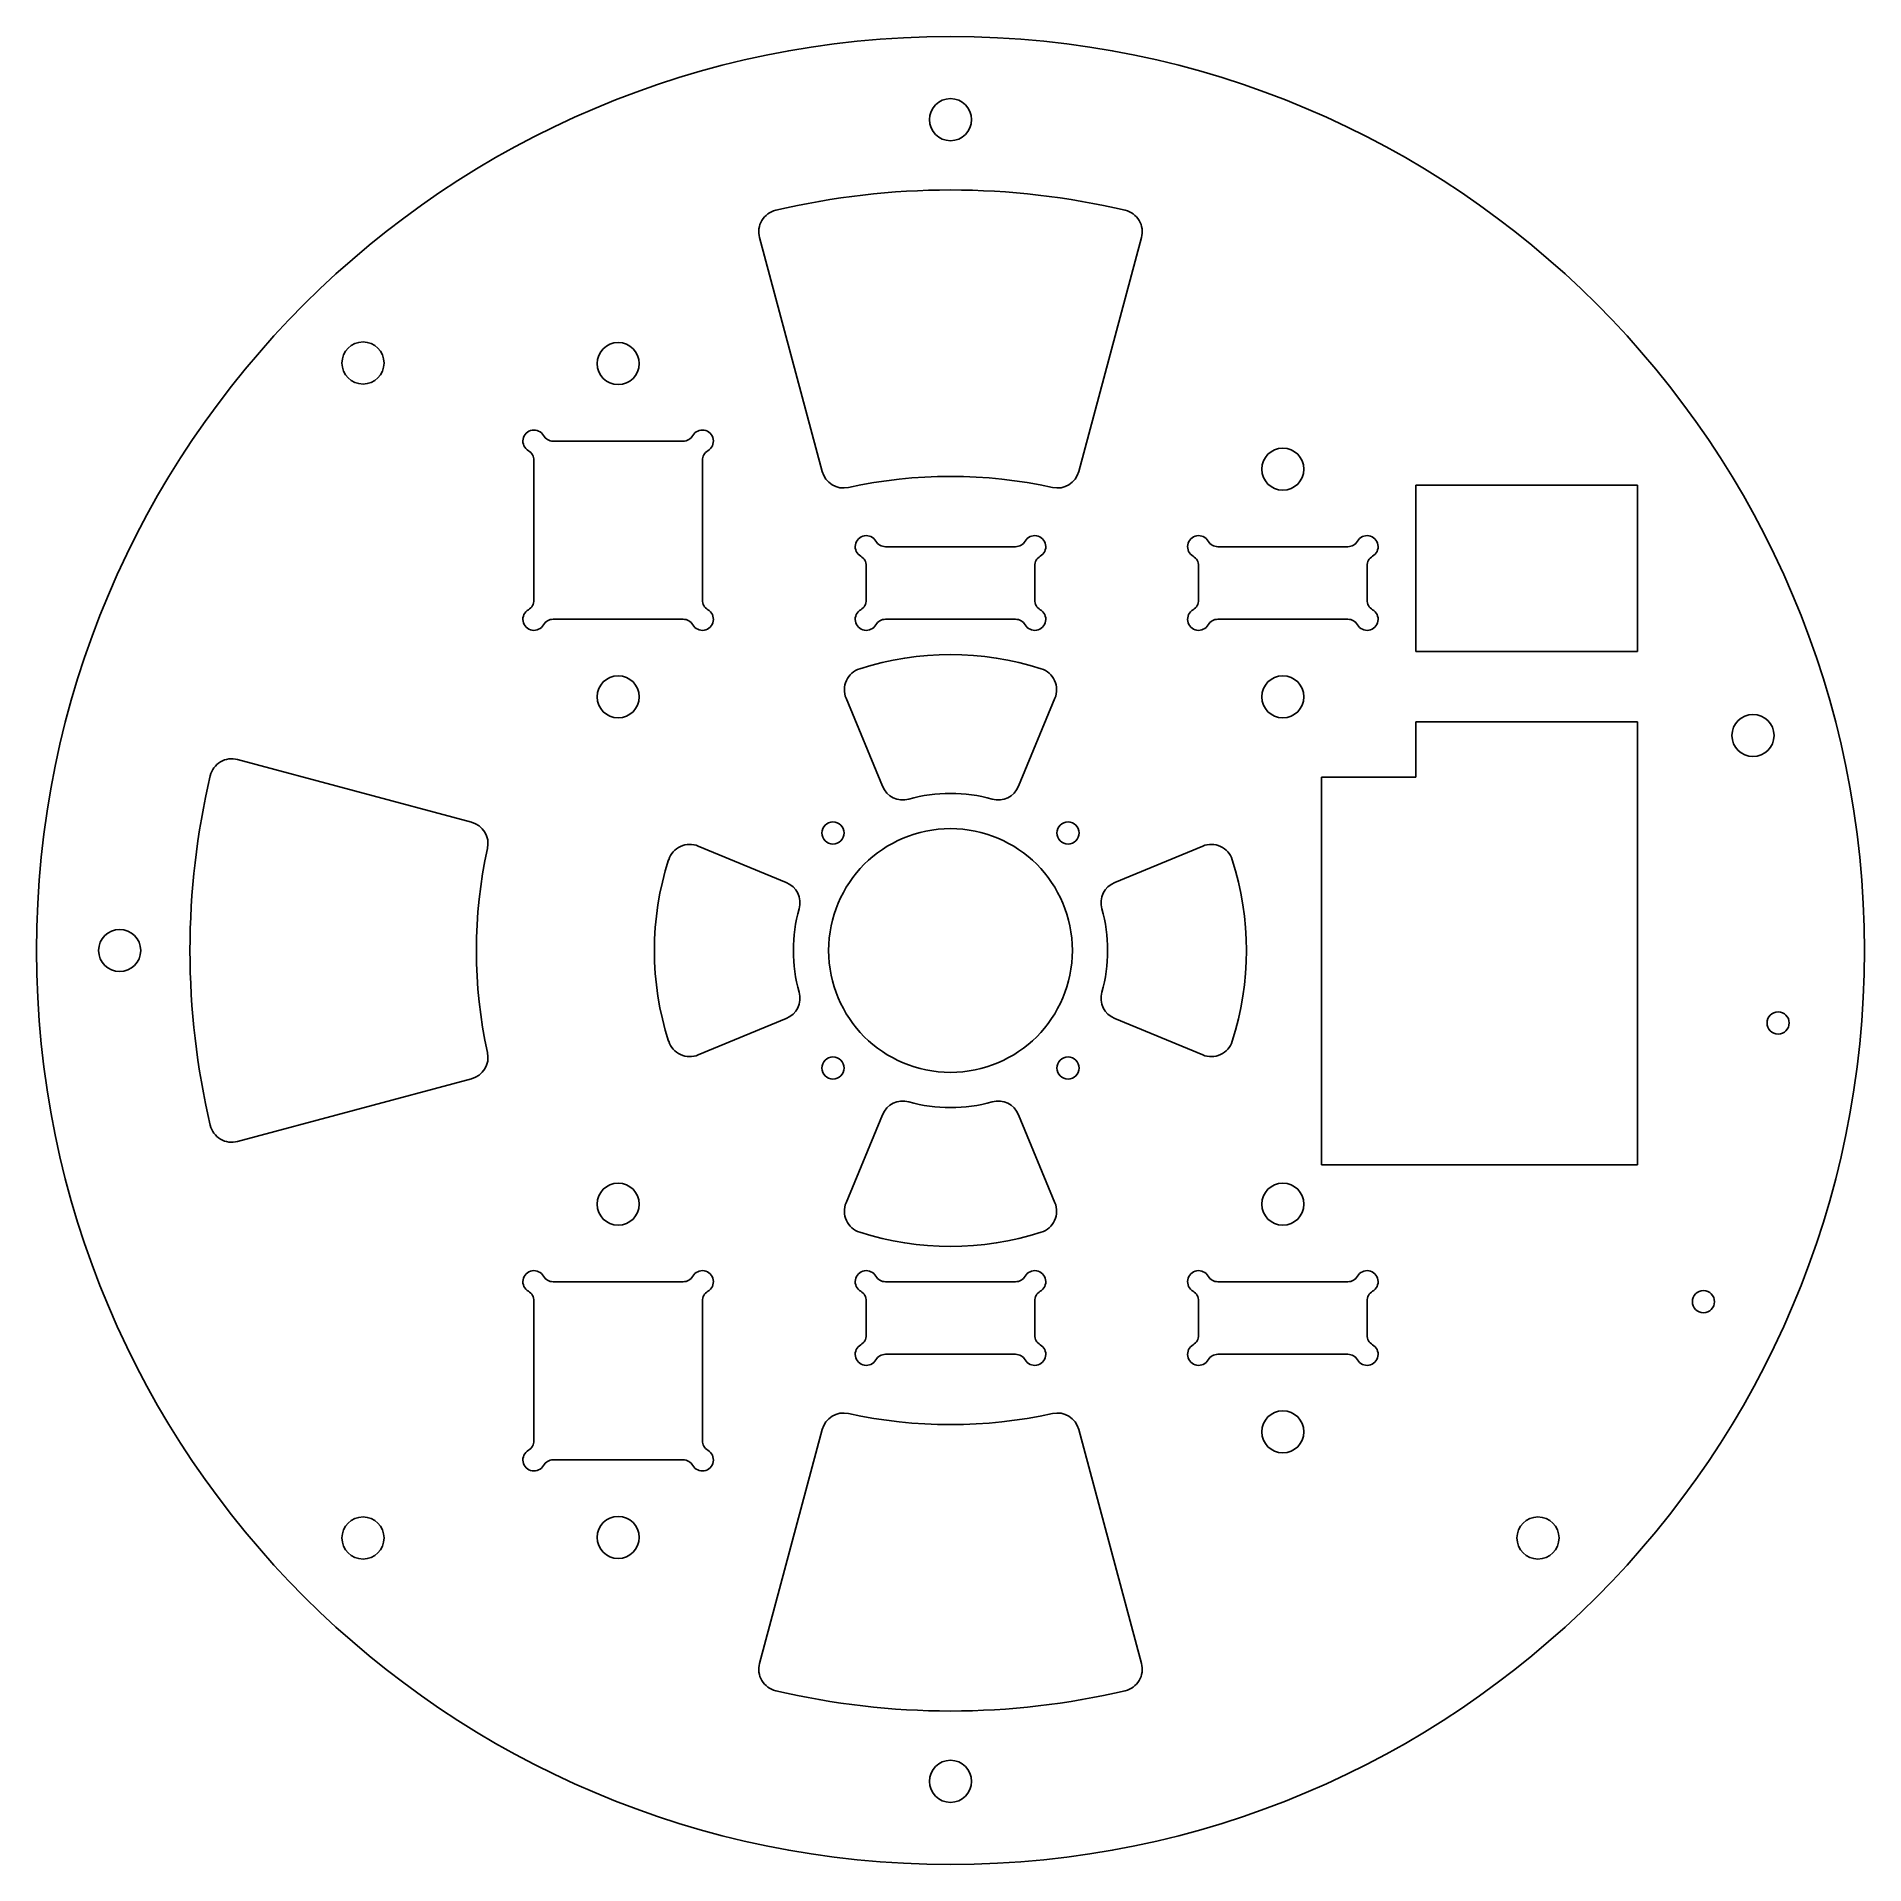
# Model space of a CAD drawing. Header units: millimetres. Extents: x -82 to 82, y -82 to 82.
import ezdxf

# ---------------------------------------------------------------- set-up
doc = ezdxf.new("R2010")
doc.units = ezdxf.units.MM

msp = doc.modelspace()

# ---------------------------------------------------------------- linework, layer by layer
at = {"color": 7, "linetype": 'Continuous', "lineweight": 25}
for p, q in [((-17.24, 64.35), (-11.58, 43.23)), ((11.58, 43.23), (17.24, 64.35)), ((-24.13, 45.98), (-35.87, 45.98)), ((-37.6, 44.24), (-37.6, 31.63)), ((-22.4, 31.63), (-22.4, 44.24)), ((42, 42), (42, 27)), ((62, 42), (42, 42)), ((62, 27), (62, 42)), ((-5.87, 36.45), (5.87, 36.45)), ((24.13, 36.45), (35.87, 36.45)), ((-7.6, 31.63), (-7.6, 34.72)), ((7.6, 34.72), (7.6, 31.63)), ((22.4, 31.63), (22.4, 34.72)), ((37.6, 34.72), (37.6, 31.63)), ((-35.87, 29.9), (-24.13, 29.9)), ((5.87, 29.9), (-5.87, 29.9)), ((35.87, 29.9), (24.13, 29.9)), ((42, 27), (62, 27)), ((-9.43, 22.77), (-6.14, 14.83)), ((6.14, 14.83), (9.43, 22.77)), ((42, 20.65), (42, 15.65)), ((62, 20.65), (42, 20.65)), ((62, -19.35), (62, 20.65)), ((-43.23, 11.58), (-64.35, 17.24)), ((42, 15.65), (33.5, 15.65)), ((33.5, 15.65), (33.5, -19.35)), ((-14.83, 6.14), (-22.77, 9.43)), ((22.77, 9.43), (14.83, 6.14)), ((-22.77, -9.43), (-14.83, -6.14)), ((14.83, -6.14), (22.77, -9.43)), ((-64.35, -17.24), (-43.23, -11.58)), ((-6.14, -14.83), (-9.43, -22.77)), ((9.43, -22.77), (6.14, -14.83)), ((33.5, -19.35), (62, -19.35)), ((-24.13, -29.9), (-35.87, -29.9)), ((5.87, -29.9), (-5.87, -29.9)), ((35.87, -29.9), (24.13, -29.9)), ((-37.6, -31.63), (-37.6, -44.24)), ((-22.4, -44.24), (-22.4, -31.63)), ((-7.6, -31.63), (-7.6, -34.72)), ((7.6, -34.72), (7.6, -31.63)), ((22.4, -31.63), (22.4, -34.72)), ((37.6, -34.72), (37.6, -31.63)), ((-5.87, -36.45), (5.87, -36.45)), ((24.13, -36.45), (35.87, -36.45)), ((-11.58, -43.23), (-17.24, -64.35)), ((17.24, -64.35), (11.58, -43.23)), ((-35.87, -45.98), (-24.13, -45.98))]:
    msp.add_line(p, q, dxfattribs=at)
for centre, radius in [((0, 0), 82.5), ((0, 75), 1.9), ((-53.03, 53.03), 1.9), ((-30, 52.98), 1.9), ((30, 43.45), 1.9), ((-30, 22.9), 1.9), ((30, 22.9), 1.9), ((72.44, 19.41), 1.9), ((-10.61, 10.61), 1), ((10.61, 10.61), 1), ((0, 0), 11), ((-75, 0), 1.9), ((74.71, -6.54), 1), ((-10.61, -10.61), 1), ((10.61, -10.61), 1), ((-30, -22.9), 1.9), ((30, -22.9), 1.9), ((67.97, -31.7), 1), ((30, -43.45), 1.9), ((-53.03, -53.03), 1.9), ((-30, -52.98), 1.9), ((53.03, -53.03), 1.9), ((0, -75), 1.9)]:
    msp.add_circle(centre, radius, dxfattribs=at)
for centre, radius, start, end in [((0, 0), 68.65, 76.7196, 103.2804), ((-15.31, 64.87), 2, 103.2804, 195), ((15.31, 64.87), 2, 345, 76.7196), ((-37.6, 45.98), 1, 30, 240), ((-35.87, 46.98), 1, 210, 270), ((-24.13, 46.98), 1, 270, 330), ((-22.4, 45.98), 1, 300, 150), ((-38.6, 44.24), 1, 0, 60), ((-21.4, 44.24), 1, 120, 180), ((-9.65, 43.75), 2, 195, 282.4413), ((9.65, 43.75), 2, 257.5587, 345), ((0, 0), 42.8, 77.5587, 102.4413), ((-7.6, 36.45), 1, 30, 240), ((-5.87, 37.45), 1, 210, 270), ((5.87, 37.45), 1, 270, 330), ((7.6, 36.45), 1, 300, 150), ((22.4, 36.45), 1, 30, 240), ((24.13, 37.45), 1, 210, 270), ((35.87, 37.45), 1, 270, 330), ((37.6, 36.45), 1, 300, 150), ((-8.6, 34.72), 1, 0, 60), ((8.6, 34.72), 1, 120, 180), ((21.4, 34.72), 1, 0, 60), ((38.6, 34.72), 1, 120, 180), ((-38.6, 31.63), 1, 300, 0), ((-21.4, 31.63), 1, 180, 240), ((-8.6, 31.63), 1, 300, 0), ((8.6, 31.63), 1, 180, 240), ((21.4, 31.63), 1, 300, 0), ((38.6, 31.63), 1, 180, 240), ((-37.6, 29.9), 1, 120, 330), ((-35.87, 28.9), 1, 90, 150), ((-24.13, 28.9), 1, 30, 90), ((-22.4, 29.9), 1, 210, 60), ((-7.6, 29.9), 1, 120, 330), ((-5.87, 28.9), 1, 90, 150), ((5.87, 28.9), 1, 30, 90), ((7.6, 29.9), 1, 210, 60), ((22.4, 29.9), 1, 120, 330), ((24.13, 28.9), 1, 90, 150), ((35.87, 28.9), 1, 30, 90), ((37.6, 29.9), 1, 210, 60), ((0, 0), 26.72, 72.1397, 107.8603), ((-7.58, 23.53), 2, 107.8603, 202.5), ((7.58, 23.53), 2, 337.5, 72.1397), ((-64.87, 15.31), 2, 75, 166.7196), ((0, 0), 68.65, 166.7196, 193.2804), ((-4.29, 15.59), 2, 202.5, 285.3973), ((0, 0), 14.18, 74.6027, 105.3973), ((4.29, 15.59), 2, 254.6027, 337.5), ((-43.75, 9.65), 2, 347.5587, 75), ((0, 0), 42.8, 167.5587, 192.4413), ((-23.53, 7.58), 2, 67.5, 162.1397), ((23.53, 7.58), 2, 17.8603, 112.5), ((0, 0), 26.73, 162.1397, 197.8603), ((0, 0), 26.72, 342.1397, 17.8603), ((-15.59, 4.29), 2, 344.6027, 67.5), ((15.59, 4.29), 2, 112.5, 195.3973), ((0, 0), 14.18, 164.6027, 195.3973), ((0, 0), 14.18, 344.6027, 15.3973), ((-15.59, -4.29), 2, 292.5, 15.3973), ((15.59, -4.29), 2, 164.6027, 247.5), ((-23.53, -7.58), 2, 197.8603, 292.5), ((23.53, -7.58), 2, 247.5, 342.1397), ((-43.75, -9.65), 2, 285, 12.4413), ((-4.29, -15.59), 2, 74.6027, 157.5), ((0, 0), 14.18, 254.6027, 285.3973), ((4.29, -15.59), 2, 22.5, 105.3973), ((-64.87, -15.31), 2, 193.2804, 285), ((-7.58, -23.53), 2, 157.5, 252.1397), ((7.58, -23.53), 2, 287.8603, 22.5), ((0, 0), 26.72, 252.1397, 287.8603), ((-37.6, -29.9), 1, 30, 240), ((-35.87, -28.9), 1, 210, 270), ((-24.13, -28.9), 1, 270, 330), ((-22.4, -29.9), 1, 300, 150), ((-7.6, -29.9), 1, 30, 240), ((-5.87, -28.9), 1, 210, 270), ((5.87, -28.9), 1, 270, 330), ((7.6, -29.9), 1, 300, 150), ((22.4, -29.9), 1, 30, 240), ((24.13, -28.9), 1, 210, 270), ((35.87, -28.9), 1, 270, 330), ((37.6, -29.9), 1, 300, 150), ((-38.6, -31.63), 1, 0, 60), ((-21.4, -31.63), 1, 120, 180), ((-8.6, -31.63), 1, 0, 60), ((8.6, -31.63), 1, 120, 180), ((21.4, -31.63), 1, 0, 60), ((38.6, -31.63), 1, 120, 180), ((-7.6, -36.45), 1, 120, 330), ((-8.6, -34.72), 1, 300, 0), ((7.6, -36.45), 1, 210, 60), ((8.6, -34.72), 1, 180, 240), ((22.4, -36.45), 1, 120, 330), ((21.4, -34.72), 1, 300, 0), ((37.6, -36.45), 1, 210, 60), ((38.6, -34.72), 1, 180, 240), ((-5.87, -37.45), 1, 90, 150), ((5.87, -37.45), 1, 30, 90), ((24.13, -37.45), 1, 90, 150), ((35.87, -37.45), 1, 30, 90), ((-9.65, -43.75), 2, 77.5587, 165), ((0, 0), 42.8, 257.5587, 282.4413), ((9.65, -43.75), 2, 15, 102.4413), ((-38.6, -44.24), 1, 300, 0), ((-21.4, -44.24), 1, 180, 240), ((-37.6, -45.98), 1, 120, 330), ((-35.87, -46.98), 1, 90, 150), ((-24.13, -46.98), 1, 30, 90), ((-22.4, -45.98), 1, 210, 60), ((-15.31, -64.87), 2, 165, 256.7196), ((15.31, -64.87), 2, 283.2804, 15), ((0, 0), 68.65, 256.7196, 283.2804)]:
    msp.add_arc(centre, radius, start, end, dxfattribs=at)

doc.saveas('drawing.dxf')
